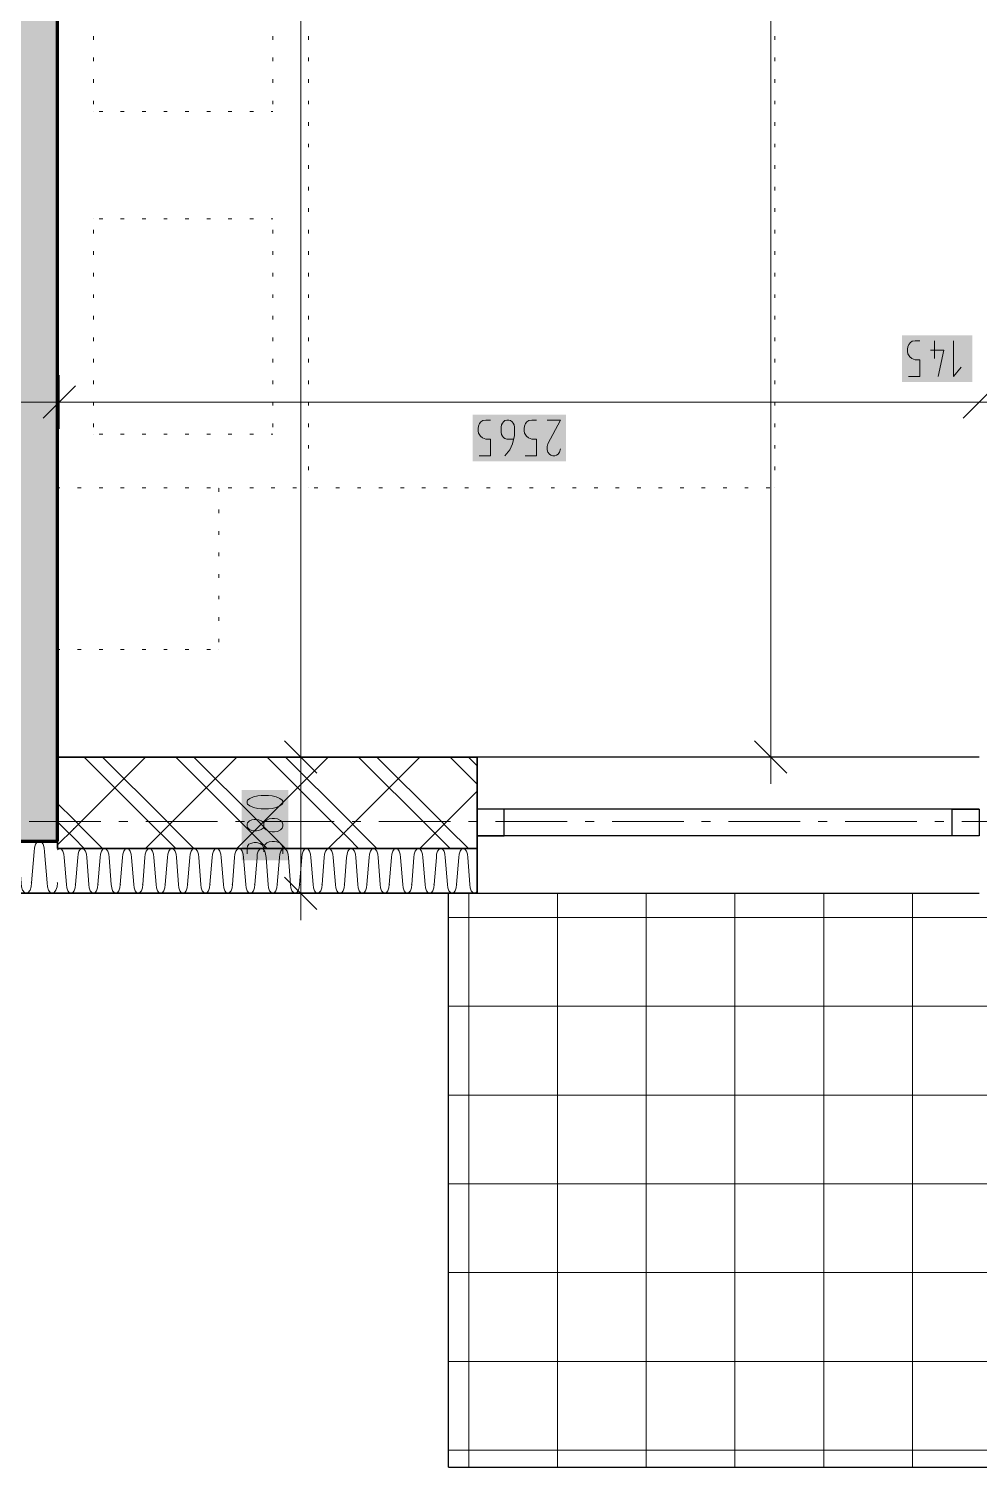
# Model space of a CAD drawing. Header units: millimetres. Extents: x 0 to 594, y 0 to 420.
# Drawn here: x 282.15 to 309.32, y 131.81 to 172.92 of the extents above; entities that cross this region are included whole.
import ezdxf

# ---------------------------------------------------------------- set-up
doc = ezdxf.new("R2010")
doc.units = ezdxf.units.MM
doc.header["$LTSCALE"] = 8
for name, color, linetype in [('PDF_Koty delkove', 7, 'Continuous'), ('PDF_Nabytek', 7, 'Continuous'), ('PDF_Obecne 0.25', 7, 'Continuous'), ('PDF_Okna', 7, 'Continuous'), ('PDF_Osy hlavni', 7, 'Continuous'), ('PDF_Srafy', 7, 'Continuous'), ('PDF_Steny obvodove nosne', 7, 'Continuous'), ('PDF_Steny sendvic', 7, 'Continuous'), ('PDF_Zatepleni', 7, 'Continuous')]:
    doc.layers.add(name, color=color, linetype=linetype)

msp = doc.modelspace()

# ---------------------------------------------------------------- linework, layer by layer
at = {"layer": 'PDF_Koty delkove', "lineweight": 18}
for points in [[(289.929, 152.109), (289.929, 162.524), (289.929, 169.951), (289.929, 207.919), (289.929, 209.406), (289.929, 233.134), (289.929, 235.902), (289.929, 238.464)], [(303.358, 152.109), (303.358, 180.508), (303.358, 201.257), (303.358, 202.743), (303.358, 233.134), (303.358, 235.902)], [(307.295, 162.98), (307.624, 162.98), (307.624, 163.457), (307.487, 163.457), (307.392, 163.492), (307.337, 163.544), (307.282, 163.629), (307.268, 163.696), (307.268, 163.765), (307.282, 163.834), (307.309, 163.901), (307.351, 163.953), (307.405, 163.987), (307.487, 164.005), (307.624, 164.005)], [(307.925, 163.731), (308.309, 163.731), (308.144, 162.98)], [(308.035, 164.005), (308.035, 163.492)], [(308.582, 164.005), (308.582, 162.98), (308.801, 163.252)], [(283.027, 163.019), (283.027, 162.251), (283.027, 161.482)], [(283.488, 162.712), (282.566, 161.789)], [(309.779, 162.712), (308.857, 161.789)], [(410.931, 162.251), (410.023, 162.251), (383.732, 162.251), (382.246, 162.251), (347.601, 162.251), (345.449, 162.251), (310.804, 162.251), (309.318, 162.251), (283.027, 162.251), (280.875, 162.251), (254.584, 162.251), (253.097, 162.251), (218.453, 162.251), (216.3, 162.251)], [(295.022, 160.713), (295.351, 160.713), (295.351, 161.191), (295.214, 161.191), (295.118, 161.226), (295.063, 161.277), (295.009, 161.362), (294.995, 161.43), (294.995, 161.498), (295.009, 161.567), (295.036, 161.635), (295.077, 161.686), (295.131, 161.721), (295.214, 161.738), (295.351, 161.738)], [(296.008, 161.191), (295.816, 161.191), (295.761, 161.208), (295.72, 161.242), (295.693, 161.277), (295.666, 161.327), (295.652, 161.396), (295.652, 161.532), (295.666, 161.601), (295.693, 161.652), (295.72, 161.686), (295.761, 161.721), (295.816, 161.738), (295.871, 161.738), (295.926, 161.721), (295.967, 161.686), (295.994, 161.652), (296.022, 161.601), (296.036, 161.532), (296.036, 161.293), (295.981, 161.054), (295.899, 160.883), (295.761, 160.713)], [(296.336, 160.713), (296.665, 160.713), (296.665, 161.191), (296.528, 161.191), (296.432, 161.226), (296.377, 161.277), (296.323, 161.362), (296.309, 161.43), (296.309, 161.498), (296.323, 161.567), (296.35, 161.635)], [(296.35, 161.635), (296.391, 161.686), (296.445, 161.721), (296.528, 161.738), (296.665, 161.738)], [(296.966, 161.738), (297.35, 161.738), (296.993, 161.054), (296.966, 160.986), (296.966, 160.883), (296.993, 160.816), (297.034, 160.764), (297.075, 160.73), (297.13, 160.713), (297.185, 160.713), (297.24, 160.73), (297.281, 160.764), (297.322, 160.816), (297.35, 160.917)], [(290.39, 151.647), (289.467, 152.57)], [(303.819, 151.647), (302.897, 152.57)], [(290.697, 152.109), (289.929, 152.109), (289.16, 152.109)], [(289.929, 148.214), (289.929, 152.109)], [(304.127, 152.109), (303.358, 152.109), (302.589, 152.109)], [(303.358, 152.109), (303.358, 151.34)], [(289.005, 151.01), (288.8, 151.01), (288.699, 150.996), (288.579, 150.969), (288.476, 150.928), (288.407, 150.874), (288.391, 150.846), (288.391, 150.792), (288.407, 150.764), (288.476, 150.71), (288.579, 150.669), (288.699, 150.641), (288.8, 150.627), (289.005, 150.627), (289.108, 150.641), (289.227, 150.669), (289.33, 150.71), (289.399, 150.764), (289.416, 150.792)], [(289.416, 150.792), (289.416, 150.846), (289.399, 150.874), (289.33, 150.928), (289.227, 150.969), (289.108, 150.996), (289.005, 151.01)], [(288.869, 150.107), (288.851, 150.08), (288.8, 150.039), (288.732, 150.011), (288.664, 149.997), (288.595, 149.997), (288.527, 150.011), (288.459, 150.039), (288.407, 150.094), (288.391, 150.135), (288.391, 150.189), (288.407, 150.23), (288.459, 150.285), (288.527, 150.312), (288.595, 150.326), (288.664, 150.326), (288.732, 150.312), (288.8, 150.285), (288.851, 150.244), (288.869, 150.217)], [(289.176, 150.353), (289.108, 150.353), (289.022, 150.339), (288.937, 150.299), (288.886, 150.244), (288.869, 150.217), (288.869, 150.107), (288.886, 150.08)], [(288.886, 150.08), (288.937, 150.025), (289.022, 149.984), (289.108, 149.97), (289.176, 149.97), (289.261, 149.984), (289.347, 150.025), (289.399, 150.08), (289.416, 150.135), (289.416, 150.189), (289.399, 150.244), (289.347, 150.299), (289.261, 150.339), (289.176, 150.353)], [(288.391, 149.34), (288.391, 149.505), (288.407, 149.56), (288.442, 149.614), (288.494, 149.642), (288.595, 149.669), (288.664, 149.669), (288.766, 149.642), (288.835, 149.587), (288.869, 149.505), (288.869, 149.395)], [(289.416, 149.34), (289.416, 149.532), (289.381, 149.6), (289.33, 149.655), (289.245, 149.682), (289.176, 149.696), (289.108, 149.696), (289.022, 149.682), (288.955, 149.655), (288.904, 149.6), (288.869, 149.505)], [(290.39, 147.752), (289.467, 148.675)], [(290.697, 148.214), (289.929, 148.214), (289.16, 148.214)], [(289.929, 148.214), (289.929, 147.445)]]:
    msp.add_lwpolyline(points, dxfattribs=at)
at = {"layer": 'PDF_Koty delkove', "color": 7, "lineweight": 18, "true_color": 0xffffff, "transparency": 33554559}
for points in [[(309.12, 164.159), (307.115, 164.159), (309.12, 162.826), (307.115, 162.826)], [(297.504, 161.892), (294.842, 161.892), (297.504, 160.559), (294.842, 160.559)], [(289.57, 149.159), (289.57, 151.164), (288.237, 149.159), (288.237, 151.164)]]:
    msp.add_solid(points, dxfattribs=at)
at = {"layer": 'PDF_Nabytek', "lineweight": 13}
for points in [[(282.976, 172.606), (282.976, 172.709)], [(284.001, 172.606), (284.001, 172.709)], [(289.126, 172.606), (289.126, 172.709)], [(290.151, 172.606), (290.151, 172.709)], [(303.476, 172.606), (303.476, 172.709)], [(282.976, 171.991), (282.976, 172.094)], [(284.001, 171.991), (284.001, 172.094)], [(289.126, 171.991), (289.126, 172.094)], [(290.151, 171.991), (290.151, 172.094)], [(303.476, 171.991), (303.476, 172.094)], [(282.976, 171.376), (282.976, 171.479)], [(284.001, 171.376), (284.001, 171.479)], [(289.126, 171.376), (289.126, 171.479)], [(290.151, 171.376), (290.151, 171.479)], [(303.476, 171.376), (303.476, 171.479)], [(282.976, 170.761), (282.976, 170.864)], [(284.001, 170.761), (284.001, 170.864)], [(289.126, 170.761), (289.126, 170.864)], [(290.151, 170.761), (290.151, 170.864)], [(303.476, 170.761), (303.476, 170.864)], [(282.976, 170.146), (282.976, 170.249)], [(284.001, 170.559), (284.001, 170.559)], [(284.001, 170.559), (284.001, 170.559)], [(284.268, 170.559), (284.165, 170.559)], [(284.883, 170.559), (284.78, 170.559)], [(285.498, 170.559), (285.395, 170.559)], [(286.113, 170.559), (286.01, 170.559)], [(286.728, 170.559), (286.625, 170.559)], [(287.343, 170.559), (287.24, 170.559)], [(287.958, 170.559), (287.855, 170.559)], [(288.573, 170.559), (288.47, 170.559)], [(289.126, 170.559), (289.085, 170.559)], [(289.126, 170.559), (289.126, 170.559)], [(289.126, 170.559), (289.126, 170.559)], [(290.151, 170.146), (290.151, 170.249)], [(303.476, 170.146), (303.476, 170.249)], [(282.976, 169.531), (282.976, 169.634)], [(290.151, 169.531), (290.151, 169.634)], [(303.476, 169.531), (303.476, 169.634)], [(282.976, 168.916), (282.976, 169.019)], [(290.151, 168.916), (290.151, 169.019)], [(303.476, 168.916), (303.476, 169.019)], [(282.976, 168.301), (282.976, 168.404)], [(290.151, 168.301), (290.151, 168.404)], [(303.476, 168.301), (303.476, 168.404)], [(282.976, 167.686), (282.976, 167.789)], [(290.151, 167.686), (290.151, 167.789)], [(303.476, 167.686), (303.476, 167.789)], [(284.001, 167.484), (284.001, 167.484)], [(284.001, 167.484), (284.001, 167.484)], [(284.268, 167.484), (284.165, 167.484)], [(284.883, 167.484), (284.78, 167.484)], [(285.498, 167.484), (285.395, 167.484)], [(286.113, 167.484), (286.01, 167.484)], [(286.728, 167.484), (286.625, 167.484)], [(287.343, 167.484), (287.24, 167.484)], [(287.958, 167.484), (287.855, 167.484)], [(288.573, 167.484), (288.47, 167.484)], [(289.126, 167.484), (289.085, 167.484)], [(289.126, 167.484), (289.126, 167.484)], [(282.976, 167.071), (282.976, 167.174)], [(284.001, 167.071), (284.001, 167.174)], [(289.126, 167.071), (289.126, 167.174)], [(290.151, 167.071), (290.151, 167.174)], [(303.476, 167.071), (303.476, 167.174)], [(282.976, 166.456), (282.976, 166.559)], [(284.001, 166.456), (284.001, 166.559)], [(289.126, 166.456), (289.126, 166.559)], [(290.151, 166.456), (290.151, 166.559)], [(303.476, 166.456), (303.476, 166.559)], [(282.976, 165.841), (282.976, 165.944)], [(284.001, 165.841), (284.001, 165.944)], [(289.126, 165.841), (289.126, 165.944)], [(290.151, 165.841), (290.151, 165.944)], [(303.476, 165.841), (303.476, 165.944)], [(282.976, 165.226), (282.976, 165.329)], [(284.001, 165.226), (284.001, 165.329)], [(289.126, 165.226), (289.126, 165.329)], [(290.151, 165.226), (290.151, 165.329)], [(303.476, 165.226), (303.476, 165.329)], [(282.976, 164.611), (282.976, 164.714)], [(284.001, 164.611), (284.001, 164.714)], [(289.126, 164.611), (289.126, 164.714)], [(290.151, 164.611), (290.151, 164.714)], [(303.476, 164.611), (303.476, 164.714)], [(282.976, 163.996), (282.976, 164.099)], [(284.001, 163.996), (284.001, 164.099)], [(289.126, 163.996), (289.126, 164.099)], [(290.151, 163.996), (290.151, 164.099)], [(303.476, 163.996), (303.476, 164.099)], [(282.976, 163.381), (282.976, 163.484)], [(284.001, 163.381), (284.001, 163.484)], [(289.126, 163.381), (289.126, 163.484)], [(290.151, 163.381), (290.151, 163.484)], [(303.476, 163.381), (303.476, 163.484)], [(282.976, 162.766), (282.976, 162.869)], [(284.001, 162.766), (284.001, 162.869)], [(289.126, 162.766), (289.126, 162.869)], [(290.151, 162.766), (290.151, 162.869)], [(303.476, 162.766), (303.476, 162.869)], [(282.976, 162.151), (282.976, 162.254)], [(284.001, 162.151), (284.001, 162.254)], [(289.126, 162.151), (289.126, 162.254)], [(290.151, 162.151), (290.151, 162.254)], [(303.476, 162.151), (303.476, 162.254)], [(282.976, 161.536), (282.976, 161.639)], [(284.001, 161.536), (284.001, 161.639)], [(289.126, 161.536), (289.126, 161.639)], [(290.151, 161.536), (290.151, 161.639)], [(303.476, 161.536), (303.476, 161.639)], [(284.001, 161.334), (284.001, 161.334)], [(284.001, 161.334), (284.001, 161.334)], [(284.268, 161.334), (284.165, 161.334)], [(284.883, 161.334), (284.78, 161.334)], [(285.498, 161.334), (285.395, 161.334)], [(286.113, 161.334), (286.01, 161.334)], [(286.728, 161.334), (286.625, 161.334)], [(287.343, 161.334), (287.24, 161.334)], [(287.958, 161.334), (287.855, 161.334)], [(288.573, 161.334), (288.47, 161.334)], [(289.126, 161.334), (289.085, 161.334)], [(289.126, 161.334), (289.126, 161.334)], [(289.126, 161.334), (289.126, 161.334)], [(282.976, 160.921), (282.976, 161.024)], [(290.151, 160.921), (290.151, 161.024)], [(303.476, 160.921), (303.476, 161.024)], [(282.976, 160.306), (282.976, 160.409)], [(290.151, 160.306), (290.151, 160.409)], [(303.476, 160.306), (303.476, 160.409)], [(282.976, 159.796), (282.976, 159.796)], [(283.038, 159.796), (282.976, 159.796)], [(282.976, 159.796), (282.976, 159.796)], [(282.976, 159.796), (282.976, 159.796)], [(282.976, 159.691), (282.976, 159.794)], [(283.653, 159.796), (283.55, 159.796)], [(284.268, 159.796), (284.165, 159.796)], [(284.883, 159.796), (284.78, 159.796)], [(285.498, 159.796), (285.395, 159.796)], [(286.113, 159.796), (286.01, 159.796)], [(286.728, 159.796), (286.625, 159.796)], [(287.343, 159.796), (287.24, 159.796)], [(287.588, 159.796), (287.588, 159.796)], [(287.588, 159.691), (287.588, 159.794)], [(287.958, 159.796), (287.855, 159.796)], [(288.573, 159.796), (288.47, 159.796)], [(289.188, 159.796), (289.085, 159.796)], [(289.803, 159.796), (289.7, 159.796)], [(290.151, 159.796), (290.151, 159.796)], [(290.418, 159.796), (290.315, 159.796)], [(291.033, 159.796), (290.93, 159.796)], [(291.648, 159.796), (291.545, 159.796)], [(292.263, 159.796), (292.16, 159.796)], [(292.878, 159.796), (292.775, 159.796)], [(293.493, 159.796), (293.39, 159.796)], [(294.108, 159.796), (294.005, 159.796)], [(294.723, 159.796), (294.62, 159.796)], [(295.338, 159.796), (295.235, 159.796)], [(295.953, 159.796), (295.85, 159.796)], [(296.568, 159.796), (296.465, 159.796)], [(297.183, 159.796), (297.08, 159.796)], [(297.798, 159.796), (297.695, 159.796)], [(298.413, 159.796), (298.31, 159.796)], [(299.028, 159.796), (298.925, 159.796)], [(299.643, 159.796), (299.54, 159.796)], [(300.258, 159.796), (300.155, 159.796)], [(300.873, 159.796), (300.77, 159.796)], [(301.488, 159.796), (301.385, 159.796)], [(302.103, 159.796), (302, 159.796)], [(302.718, 159.796), (302.615, 159.796)], [(303.333, 159.796), (303.23, 159.796)], [(303.476, 159.796), (303.476, 159.796)], [(303.476, 159.796), (303.476, 159.796)], [(282.976, 159.076), (282.976, 159.179)], [(287.588, 159.076), (287.588, 159.179)], [(282.976, 158.461), (282.976, 158.564)], [(287.588, 158.461), (287.588, 158.564)], [(282.976, 157.846), (282.976, 157.949)], [(287.588, 157.846), (287.588, 157.949)], [(282.976, 157.231), (282.976, 157.334)], [(287.588, 157.231), (287.588, 157.334)], [(282.976, 156.616), (282.976, 156.719)], [(287.588, 156.616), (287.588, 156.719)], [(282.976, 156.001), (282.976, 156.104)], [(287.588, 156.001), (287.588, 156.104)], [(282.976, 155.386), (282.976, 155.489)], [(287.588, 155.386), (287.588, 155.489)], [(283.038, 155.184), (282.976, 155.184)], [(282.976, 155.184), (282.976, 155.184)], [(282.976, 155.184), (282.976, 155.184)], [(283.653, 155.184), (283.55, 155.184)], [(284.268, 155.184), (284.165, 155.184)], [(284.883, 155.184), (284.78, 155.184)], [(285.498, 155.184), (285.395, 155.184)], [(286.113, 155.184), (286.01, 155.184)], [(286.728, 155.184), (286.625, 155.184)], [(287.343, 155.184), (287.24, 155.184)], [(287.588, 155.184), (287.588, 155.184)], [(287.588, 155.184), (287.588, 155.184)]]:
    msp.add_lwpolyline(points, dxfattribs=at)
at = {"layer": 'PDF_Obecne 0.25', "lineweight": 25}
for points in [[(294.148, 131.816), (325.923, 131.816), (325.923, 148.216)], [(294.148, 131.816), (294.148, 148.216)]]:
    msp.add_lwpolyline(points, dxfattribs=at)
at = {"layer": 'PDF_Okna', "lineweight": 25}
for points in [[(309.318, 152.109), (294.968, 152.109)], [(309.318, 150.622), (294.968, 150.622)], [(309.318, 149.854), (294.968, 149.854)], [(294.968, 148.214), (309.318, 148.214)]]:
    msp.add_lwpolyline(points, dxfattribs=at)
for points in [[(294.968, 149.854), (295.737, 149.854), (295.737, 150.622), (294.968, 150.622)], [(309.318, 149.854), (308.549, 149.854), (308.549, 150.622), (309.318, 150.622)]]:
    msp.add_lwpolyline(points, close=True, dxfattribs=at)
at = {"layer": 'PDF_Osy hlavni', "lineweight": 18}
for points in [[(284.217, 150.264), (282.167, 150.264)], [(284.985, 150.264), (284.729, 150.264)], [(287.548, 150.264), (285.498, 150.264)], [(288.317, 150.264), (288.06, 150.264)], [(290.879, 150.264), (288.829, 150.264)], [(291.648, 150.264), (291.392, 150.264)], [(294.21, 150.264), (292.16, 150.264)], [(294.979, 150.264), (294.723, 150.264)], [(297.542, 150.264), (295.492, 150.264)], [(298.31, 150.264), (298.054, 150.264)], [(300.873, 150.264), (298.823, 150.264)], [(301.642, 150.264), (301.385, 150.264)], [(304.204, 150.264), (302.154, 150.264)], [(304.973, 150.264), (304.717, 150.264)], [(307.535, 150.264), (305.485, 150.264)], [(308.304, 150.264), (308.048, 150.264)], [(310.866, 150.264), (308.816, 150.264)]]:
    msp.add_lwpolyline(points, dxfattribs=at)
at = {"layer": 'PDF_Srafy', "lineweight": 9}
for points in [[(294.726, 148.214), (294.726, 147.522)], [(297.263, 148.214), (297.263, 144.985)], [(299.799, 148.214), (299.799, 147.522), (299.799, 142.449), (299.799, 137.375)], [(302.336, 148.214), (302.336, 144.985), (302.336, 139.912), (302.336, 134.838)], [(304.873, 148.214), (304.873, 147.522), (304.873, 142.449), (304.873, 137.375), (304.873, 132.302)], [(307.409, 148.214), (307.409, 144.985), (307.409, 139.912), (307.409, 134.838), (307.409, 131.814)], [(325.166, 147.522), (320.093, 147.522), (315.02, 147.522), (309.946, 147.522), (304.873, 147.522), (299.799, 147.522), (294.726, 147.522), (294.148, 147.522)], [(294.726, 147.522), (294.726, 142.449), (294.726, 137.375), (294.726, 132.302), (294.726, 131.814)], [(325.923, 144.985), (322.63, 144.985), (317.556, 144.985), (312.483, 144.985), (307.409, 144.985), (302.336, 144.985), (297.263, 144.985), (294.148, 144.985)], [(297.263, 144.985), (297.263, 139.912), (297.263, 134.838), (297.263, 131.814)], [(325.923, 142.449), (325.166, 142.449), (320.093, 142.449), (315.02, 142.449), (309.946, 142.449), (304.873, 142.449), (299.799, 142.449), (294.726, 142.449), (294.148, 142.449)], [(325.923, 139.912), (322.63, 139.912), (317.556, 139.912), (312.483, 139.912), (307.409, 139.912), (302.336, 139.912), (297.263, 139.912), (294.148, 139.912)], [(294.726, 137.375), (294.148, 137.375)], [(325.923, 137.375), (325.166, 137.375), (320.093, 137.375), (315.02, 137.375), (309.946, 137.375), (304.873, 137.375), (299.799, 137.375), (294.726, 137.375)], [(299.799, 137.375), (299.799, 132.302), (299.799, 131.814)], [(325.923, 134.838), (322.63, 134.838), (317.556, 134.838), (312.483, 134.838), (307.409, 134.838), (302.336, 134.838), (297.263, 134.838), (294.148, 134.838)], [(302.336, 134.838), (302.336, 131.814)], [(294.726, 132.302), (294.148, 132.302)], [(325.923, 132.302), (325.166, 132.302), (320.093, 132.302), (315.02, 132.302), (309.946, 132.302), (304.873, 132.302), (299.799, 132.302), (294.726, 132.302)], [(304.873, 132.302), (304.873, 131.814)]]:
    msp.add_lwpolyline(points, dxfattribs=at)
at = {"layer": 'PDF_Steny obvodove nosne', "lineweight": 70}
msp.add_lwpolyline([(282.976, 149.7), (282.976, 152.109), (282.976, 231.238), (282.976, 233.852), (280.926, 233.852), (280.926, 231.238), (280.926, 152.109), (280.926, 149.7)], close=True, dxfattribs=at)
at = {"layer": 'PDF_Steny obvodove nosne', "color": 9, "lineweight": 9, "true_color": 0xc0c0c0, "transparency": 33554559}
msp.add_solid([(282.976, 149.7), (282.976, 233.852), (280.926, 149.7), (280.926, 233.852)], dxfattribs=at)
at = {"layer": 'PDF_Steny sendvic', "lineweight": 9}
for points in [[(282.976, 149.597), (283.437, 150.059), (285.487, 152.109)], [(285.789, 150.059), (283.739, 152.109)], [(286.876, 149.495), (286.312, 150.059), (286.051, 150.32), (284.262, 152.109)], [(285.487, 149.495), (286.051, 150.059), (288.101, 152.109)], [(288.403, 150.059), (286.353, 152.109)], [(289.49, 149.495), (288.926, 150.059), (288.664, 150.32), (286.876, 152.109)], [(288.101, 149.495), (288.664, 150.059), (290.714, 152.109)], [(291.017, 150.059), (288.967, 152.109)], [(292.103, 149.495), (291.54, 150.059), (291.278, 150.32), (289.49, 152.109)], [(290.714, 149.495), (291.278, 150.059), (293.328, 152.109)], [(293.631, 150.059), (291.581, 152.109)], [(294.717, 149.495), (294.153, 150.059), (293.892, 150.32), (292.103, 152.109)], [(294.968, 151.335), (294.194, 152.109)], [(294.968, 151.858), (294.717, 152.109)], [(293.328, 149.495), (293.892, 150.059), (294.968, 151.135)], [(284.262, 149.495), (283.698, 150.059), (283.437, 150.32), (282.976, 150.781)], [(283.176, 150.059), (282.976, 150.259)], [(283.437, 149.797), (283.176, 150.059)], [(286.051, 149.797), (285.789, 150.059)], [(288.664, 149.797), (288.403, 150.059)], [(291.278, 149.797), (291.017, 150.059)], [(293.892, 149.797), (293.631, 150.059)], [(283.739, 149.495), (283.437, 149.797)], [(286.353, 149.495), (286.051, 149.797)], [(288.967, 149.495), (288.664, 149.797)], [(291.581, 149.495), (291.278, 149.797)], [(294.194, 149.495), (293.892, 149.797)], [(283.026, 149.495), (282.991, 149.477), (282.976, 149.457)], [(283.169, 149.239), (283.159, 149.337), (283.131, 149.421), (283.089, 149.477), (283.053, 149.495)], [(283.232, 148.47), (283.169, 149.239)], [(283.552, 149.239), (283.488, 148.47)], [(283.667, 149.495), (283.631, 149.477), (283.589, 149.421), (283.562, 149.337), (283.552, 149.239)], [(283.552, 149.239), (283.552, 149.239)], [(283.809, 149.239), (283.799, 149.337), (283.772, 149.421), (283.73, 149.477), (283.694, 149.495)], [(283.873, 148.47), (283.809, 149.239)], [(284.192, 149.239), (284.129, 148.47)], [(284.308, 149.495), (284.272, 149.477), (284.23, 149.421), (284.202, 149.337), (284.192, 149.239)], [(284.192, 149.239), (284.192, 149.239)], [(284.45, 149.239), (284.44, 149.337), (284.412, 149.421), (284.37, 149.477), (284.335, 149.495)], [(284.513, 148.47), (284.45, 149.239)], [(284.833, 149.239), (284.77, 148.47)], [(284.948, 149.495), (284.912, 149.477), (284.871, 149.421), (284.843, 149.337), (284.833, 149.239)], [(284.833, 149.239), (284.833, 149.239)], [(285.09, 149.239), (285.081, 149.337), (285.053, 149.421), (285.011, 149.477), (284.975, 149.495)], [(285.154, 148.47), (285.09, 149.239)], [(285.474, 149.239), (285.41, 148.47)], [(285.589, 149.495), (285.553, 149.477), (285.511, 149.421), (285.483, 149.337), (285.474, 149.239)], [(285.474, 149.239), (285.474, 149.239)], [(285.731, 149.239), (285.721, 149.337), (285.693, 149.421), (285.652, 149.477), (285.616, 149.495)], [(285.795, 148.47), (285.731, 149.239)], [(286.114, 149.239), (286.051, 148.47)], [(286.229, 149.495), (286.194, 149.477), (286.152, 149.421), (286.124, 149.337), (286.114, 149.239)], [(286.114, 149.239), (286.114, 149.239)], [(286.372, 149.239), (286.362, 149.337), (286.334, 149.421), (286.292, 149.477), (286.256, 149.495)], [(286.435, 148.47), (286.372, 149.239)], [(286.755, 149.239), (286.691, 148.47)], [(286.87, 149.495), (286.834, 149.477), (286.793, 149.421), (286.765, 149.337), (286.755, 149.239)], [(286.755, 149.239), (286.755, 149.239)], [(287.012, 149.239), (287.003, 149.337), (286.975, 149.421), (286.933, 149.477), (286.897, 149.495)], [(287.076, 148.47), (287.012, 149.239)], [(287.395, 149.239), (287.332, 148.47)], [(287.433, 149.421), (287.405, 149.337), (287.395, 149.239)], [(287.395, 149.239), (287.395, 149.239)], [(287.511, 149.495), (287.475, 149.477), (287.433, 149.421)], [(287.653, 149.239), (287.643, 149.337), (287.615, 149.421), (287.573, 149.477), (287.538, 149.495)], [(287.716, 148.47), (287.653, 149.239)], [(288.036, 149.239), (287.973, 148.47)], [(288.151, 149.495), (288.116, 149.477), (288.074, 149.421), (288.046, 149.337), (288.036, 149.239)], [(288.036, 149.239), (288.036, 149.239)], [(288.294, 149.239), (288.284, 149.337), (288.256, 149.421), (288.214, 149.477), (288.178, 149.495)], [(288.357, 148.47), (288.294, 149.239)], [(288.677, 149.239), (288.613, 148.47)], [(288.792, 149.495), (288.756, 149.477), (288.714, 149.421), (288.686, 149.337), (288.677, 149.239)], [(288.677, 149.239), (288.677, 149.239)], [(288.934, 149.239), (288.924, 149.337), (288.896, 149.421), (288.855, 149.477), (288.819, 149.495)], [(288.998, 148.47), (288.934, 149.239)], [(289.317, 149.239), (289.254, 148.47)], [(289.433, 149.495), (289.397, 149.477), (289.355, 149.421), (289.327, 149.337), (289.317, 149.239)], [(289.317, 149.239), (289.317, 149.239)], [(289.575, 149.239), (289.565, 149.337), (289.537, 149.421), (289.495, 149.477), (289.459, 149.495)], [(289.638, 148.47), (289.575, 149.239)], [(289.958, 149.239), (289.894, 148.47)], [(290.073, 149.495), (290.037, 149.477), (289.996, 149.421), (289.968, 149.337), (289.958, 149.239)], [(289.958, 149.239), (289.958, 149.239)], [(290.206, 149.337), (290.178, 149.421), (290.136, 149.477), (290.1, 149.495)], [(290.215, 149.239), (290.206, 149.337)], [(290.279, 148.47), (290.215, 149.239)], [(290.599, 149.239), (290.535, 148.47)], [(290.714, 149.495), (290.678, 149.477), (290.636, 149.421), (290.608, 149.337), (290.599, 149.239)], [(290.599, 149.239), (290.599, 149.239)], [(290.856, 149.239), (290.846, 149.337), (290.818, 149.421), (290.777, 149.477), (290.741, 149.495)], [(290.919, 148.47), (290.856, 149.239)], [(291.239, 149.239), (291.176, 148.47)], [(291.354, 149.495), (291.319, 149.477), (291.277, 149.421), (291.249, 149.337), (291.239, 149.239)], [(291.239, 149.239), (291.239, 149.239)], [(291.497, 149.239), (291.487, 149.337), (291.459, 149.421), (291.417, 149.477), (291.381, 149.495)], [(291.56, 148.47), (291.497, 149.239)], [(291.88, 149.239), (291.816, 148.47)], [(291.995, 149.495), (291.959, 149.477), (291.917, 149.421), (291.89, 149.337), (291.88, 149.239)], [(291.88, 149.239), (291.88, 149.239)], [(292.137, 149.239), (292.127, 149.337), (292.1, 149.421), (292.058, 149.477), (292.022, 149.495)], [(292.201, 148.47), (292.137, 149.239)], [(292.52, 149.239), (292.457, 148.47)], [(292.636, 149.495), (292.6, 149.477), (292.558, 149.421), (292.53, 149.337), (292.52, 149.239)], [(292.52, 149.239), (292.52, 149.239)], [(292.778, 149.239), (292.768, 149.337), (292.74, 149.421), (292.698, 149.477), (292.663, 149.495)], [(292.841, 148.47), (292.778, 149.239)], [(293.161, 149.239), (293.098, 148.47)], [(293.276, 149.495), (293.24, 149.477), (293.199, 149.421), (293.171, 149.337), (293.161, 149.239)], [(293.161, 149.239), (293.161, 149.239)], [(293.161, 149.239), (293.161, 149.239)], [(293.419, 149.239), (293.409, 149.337), (293.381, 149.421), (293.339, 149.477), (293.303, 149.495)], [(293.482, 148.47), (293.419, 149.239)], [(293.802, 149.239), (293.738, 148.47)], [(293.917, 149.495), (293.881, 149.477), (293.839, 149.421), (293.811, 149.337), (293.802, 149.239)], [(293.802, 149.239), (293.802, 149.239)], [(294.059, 149.239), (294.049, 149.337), (294.021, 149.421), (293.98, 149.477), (293.944, 149.495)], [(294.123, 148.47), (294.059, 149.239)], [(294.442, 149.239), (294.379, 148.47)], [(294.558, 149.495), (294.522, 149.477), (294.48, 149.421), (294.452, 149.337), (294.442, 149.239)], [(294.442, 149.239), (294.442, 149.239)], [(294.7, 149.239), (294.69, 149.337), (294.662, 149.421), (294.62, 149.477), (294.584, 149.495)], [(294.763, 148.47), (294.7, 149.239)], [(283.232, 148.47), (283.242, 148.372), (283.27, 148.289), (283.311, 148.233), (283.36, 148.214)], [(283.36, 148.214), (283.409, 148.233), (283.451, 148.289), (283.479, 148.372), (283.488, 148.47)], [(283.873, 148.47), (283.882, 148.372), (283.91, 148.289), (283.952, 148.233), (284.001, 148.214)], [(284.001, 148.214), (284.05, 148.233), (284.091, 148.289), (284.119, 148.372), (284.129, 148.47)], [(284.513, 148.47), (284.523, 148.372), (284.551, 148.289), (284.592, 148.233), (284.641, 148.214)], [(284.641, 148.214), (284.69, 148.233), (284.732, 148.289), (284.76, 148.372), (284.77, 148.47)], [(285.154, 148.47), (285.164, 148.372), (285.191, 148.289), (285.233, 148.233), (285.282, 148.214)], [(285.282, 148.214), (285.331, 148.233), (285.373, 148.289), (285.4, 148.372), (285.41, 148.47)], [(285.795, 148.47), (285.804, 148.372), (285.832, 148.289), (285.874, 148.233), (285.923, 148.214)], [(285.923, 148.214), (285.972, 148.233), (286.013, 148.289), (286.041, 148.372), (286.051, 148.47)], [(286.435, 148.47), (286.445, 148.372), (286.473, 148.289), (286.514, 148.233), (286.563, 148.214)], [(286.563, 148.214), (286.612, 148.233), (286.654, 148.289), (286.682, 148.372), (286.691, 148.47)], [(287.076, 148.47), (287.085, 148.372), (287.113, 148.289)], [(287.204, 148.214), (287.253, 148.233), (287.294, 148.289), (287.322, 148.372), (287.332, 148.47)], [(287.716, 148.47), (287.726, 148.372), (287.754, 148.289), (287.795, 148.233), (287.845, 148.214)], [(287.845, 148.214), (287.894, 148.233), (287.935, 148.289), (287.963, 148.372), (287.973, 148.47)], [(288.357, 148.47), (288.367, 148.372), (288.395, 148.289), (288.436, 148.233), (288.485, 148.214)], [(288.485, 148.214), (288.534, 148.233), (288.576, 148.289), (288.603, 148.372), (288.613, 148.47)], [(288.998, 148.47), (289.007, 148.372), (289.035, 148.289), (289.077, 148.233), (289.126, 148.214)], [(289.126, 148.214), (289.175, 148.233), (289.216, 148.289), (289.244, 148.372), (289.254, 148.47)], [(289.638, 148.47), (289.648, 148.372), (289.676, 148.289), (289.717, 148.233), (289.766, 148.214)], [(289.766, 148.214), (289.815, 148.233), (289.857, 148.289), (289.885, 148.372), (289.894, 148.47)], [(290.279, 148.47), (290.289, 148.372), (290.316, 148.289), (290.358, 148.233), (290.407, 148.214)], [(290.407, 148.214), (290.456, 148.233), (290.498, 148.289), (290.525, 148.372), (290.535, 148.47)], [(290.919, 148.47), (290.929, 148.372), (290.957, 148.289), (290.999, 148.233), (291.048, 148.214)], [(291.048, 148.214), (291.097, 148.233), (291.138, 148.289), (291.166, 148.372), (291.176, 148.47)], [(291.56, 148.47), (291.57, 148.372), (291.598, 148.289), (291.639, 148.233), (291.688, 148.214)], [(291.688, 148.214), (291.737, 148.233), (291.779, 148.289), (291.807, 148.372), (291.816, 148.47)], [(292.201, 148.47), (292.21, 148.372), (292.238, 148.289), (292.28, 148.233), (292.329, 148.214)], [(292.419, 148.289), (292.447, 148.372), (292.457, 148.47)], [(292.841, 148.47), (292.851, 148.372), (292.879, 148.289), (292.92, 148.233), (292.969, 148.214)], [(292.969, 148.214), (293.018, 148.233), (293.06, 148.289), (293.088, 148.372), (293.098, 148.47)], [(293.482, 148.47), (293.492, 148.372), (293.519, 148.289), (293.561, 148.233), (293.61, 148.214)], [(293.61, 148.214), (293.659, 148.233), (293.701, 148.289), (293.728, 148.372), (293.738, 148.47)], [(294.123, 148.47), (294.132, 148.372), (294.16, 148.289), (294.202, 148.233), (294.251, 148.214)], [(294.251, 148.214), (294.3, 148.233), (294.341, 148.289), (294.369, 148.372), (294.379, 148.47)], [(294.763, 148.47), (294.773, 148.372), (294.801, 148.289), (294.842, 148.233), (294.891, 148.214)], [(287.113, 148.289), (287.155, 148.233), (287.204, 148.214)], [(292.329, 148.214), (292.378, 148.233), (292.419, 148.289)], [(294.891, 148.214), (294.94, 148.233), (294.968, 148.27)]]:
    msp.add_lwpolyline(points, dxfattribs=at)
at = {"layer": 'PDF_Steny sendvic', "lineweight": 35}
for points in [[(294.968, 149.495), (282.976, 149.495), (282.976, 149.7), (282.976, 152.109), (283.027, 152.109), (294.968, 152.109), (294.968, 150.622), (294.968, 149.854), (294.968, 149.495)], [(294.968, 149.495), (282.976, 149.495)], [(294.968, 149.495), (294.968, 148.214)], [(282.976, 148.214), (294.968, 148.214)]]:
    msp.add_lwpolyline(points, dxfattribs=at)
at = {"layer": 'PDF_Steny sendvic', "lineweight": 9, "transparency": 33554559}
for points in [[(283.437, 150.036), (283.414, 150.059), (283.46, 150.059), (283.437, 150.082)], [(286.051, 150.036), (286.028, 150.059), (286.074, 150.059), (286.051, 150.082)], [(288.664, 150.036), (288.641, 150.059), (288.688, 150.059), (288.664, 150.082)], [(291.278, 150.036), (291.255, 150.059), (291.301, 150.059), (291.278, 150.082)], [(293.892, 150.036), (293.869, 150.059), (293.915, 150.059), (293.892, 150.082)], [(283.488, 148.447), (283.465, 148.47), (283.511, 148.47), (283.488, 148.493)], [(284.129, 148.447), (284.106, 148.47), (284.152, 148.47), (284.129, 148.493)], [(284.77, 148.447), (284.746, 148.47), (284.793, 148.47), (284.77, 148.493)], [(285.41, 148.447), (285.387, 148.47), (285.433, 148.47), (285.41, 148.493)], [(286.051, 148.447), (286.028, 148.47), (286.074, 148.47), (286.051, 148.493)], [(286.691, 148.447), (286.668, 148.47), (286.714, 148.47), (286.691, 148.493)], [(287.332, 148.447), (287.309, 148.47), (287.355, 148.47), (287.332, 148.493)], [(287.973, 148.447), (287.95, 148.47), (287.996, 148.47), (287.973, 148.493)], [(288.613, 148.447), (288.59, 148.47), (288.636, 148.47), (288.613, 148.493)], [(289.254, 148.447), (289.231, 148.47), (289.277, 148.47), (289.254, 148.493)], [(289.894, 148.447), (289.871, 148.47), (289.918, 148.47), (289.894, 148.493)], [(290.535, 148.447), (290.512, 148.47), (290.558, 148.47), (290.535, 148.493)], [(291.176, 148.447), (291.153, 148.47), (291.199, 148.47), (291.176, 148.493)], [(291.816, 148.447), (291.793, 148.47), (291.839, 148.47), (291.816, 148.493)], [(292.457, 148.447), (292.434, 148.47), (292.48, 148.47), (292.457, 148.493)], [(293.098, 148.447), (293.075, 148.47), (293.121, 148.47), (293.098, 148.493)], [(293.738, 148.447), (293.715, 148.47), (293.761, 148.47), (293.738, 148.493)], [(294.379, 148.447), (294.356, 148.47), (294.402, 148.47), (294.379, 148.493)]]:
    msp.add_solid(points, dxfattribs=at)
at = {"layer": 'PDF_Zatepleni', "lineweight": 35}
for points in [[(282.976, 149.495), (282.976, 149.7), (280.926, 149.7), (280.926, 149.495)], [(280.926, 148.214), (282.976, 148.214)]]:
    msp.add_lwpolyline(points, dxfattribs=at)
at = {"layer": 'PDF_Zatepleni', "lineweight": 9}
for points in [[(281.728, 149.7), (281.77, 149.679), (281.818, 149.614), (281.85, 149.517), (281.862, 149.403), (281.935, 148.511), (281.947, 148.397), (281.979, 148.301), (282.027, 148.236), (282.084, 148.214), (282.141, 148.236), (282.189, 148.301), (282.221, 148.397), (282.233, 148.511), (282.306, 149.403)], [(282.44, 149.7), (282.398, 149.679), (282.35, 149.614), (282.318, 149.517), (282.306, 149.403)], [(282.471, 149.7), (282.513, 149.679), (282.561, 149.614), (282.594, 149.517), (282.605, 149.403), (282.679, 148.511), (282.69, 148.397), (282.722, 148.301), (282.77, 148.236), (282.827, 148.214), (282.884, 148.236), (282.932, 148.301), (282.964, 148.397), (282.976, 148.511)], [(282.306, 149.403), (282.306, 149.403)]]:
    msp.add_lwpolyline(points, dxfattribs=at)
at = {"layer": 'PDF_Zatepleni', "lineweight": 9, "transparency": 33554559}
for points in [[(282.233, 148.488), (282.21, 148.511), (282.256, 148.511), (282.233, 148.534)], [(282.976, 148.488), (282.953, 148.511), (282.976, 148.534)]]:
    msp.add_solid(points, dxfattribs=at)

doc.saveas('drawing.dxf')
